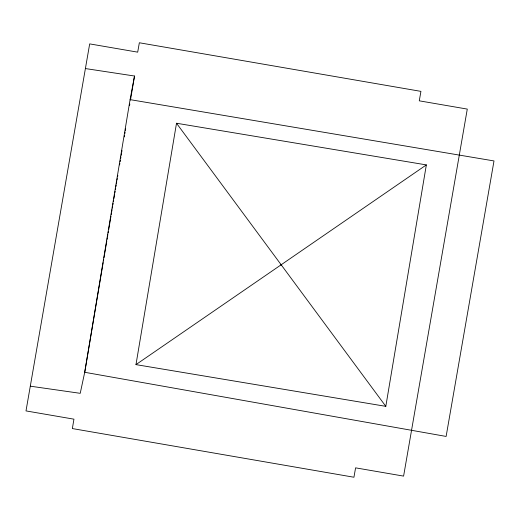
<?xml version="1.0" encoding="UTF-8"?>
<svg xmlns="http://www.w3.org/2000/svg" width="520" height="520" viewBox="0 0 520 520"><rect width="100%" height="100%" fill="white"/><g stroke="black" fill="none" stroke-linecap="round" stroke-linejoin="round"><path stroke-width="0.78" d="M85.384 68.555L134.517 76.024L130.084 99.632L84.721 372.288L80.223 393.322L30.297 386.178L26 410.911L73.944 419.172L72.358 428.565L353.938 477.237L355.589 467.844L403.598 476.112L467.285 109.09L419.276 100.828L420.927 91.37L139.347 42.764L137.69 52.156L89.681 43.888L30.297 386.178M135.974 364.618L176.508 123.24L426.348 164.905L385.814 406.348L135.974 364.618L280.872 264.979L281.372 265.064L385.814 406.348M280.872 264.979L280.956 264.498L176.508 123.24M103.162 262.594L84.721 372.288L446.121 436.436L494 160.94L130.084 99.632M103.428 260.988L103.701 259.389M103.968 257.79L106.795 240.975M107.062 239.369L107.335 237.77M107.601 236.171L107.867 234.566M108.141 232.967L108.407 231.361M108.68 229.762L110.968 216.151M111.234 214.552L111.501 212.947M111.774 211.347L112.041 209.742M112.314 208.143L112.58 206.544M112.853 204.939L113.12 203.339M113.386 201.74L113.659 200.135M113.926 198.536L114.602 194.532M114.868 192.933L115.141 191.328M115.408 189.728L115.674 188.123M115.947 186.524L116.213 184.925M116.487 183.319L116.753 181.721M117.02 180.122L117.292 178.516M117.559 176.917L117.832 175.311M119.581 164.905L119.847 163.306M120.12 161.701L120.387 160.102M120.653 158.502L120.926 156.897M121.192 155.298L121.466 153.692M121.732 152.094L121.999 150.495M124.287 136.877L124.559 135.278M124.826 133.679L125.099 132.073M125.366 130.475L125.632 128.876M129.538 105.651L129.805 104.052M130.481 100.048L134.517 76.024M281.372 265.064L281.457 264.576L426.348 164.905M280.956 264.498L281.457 264.576"/></g></svg>
